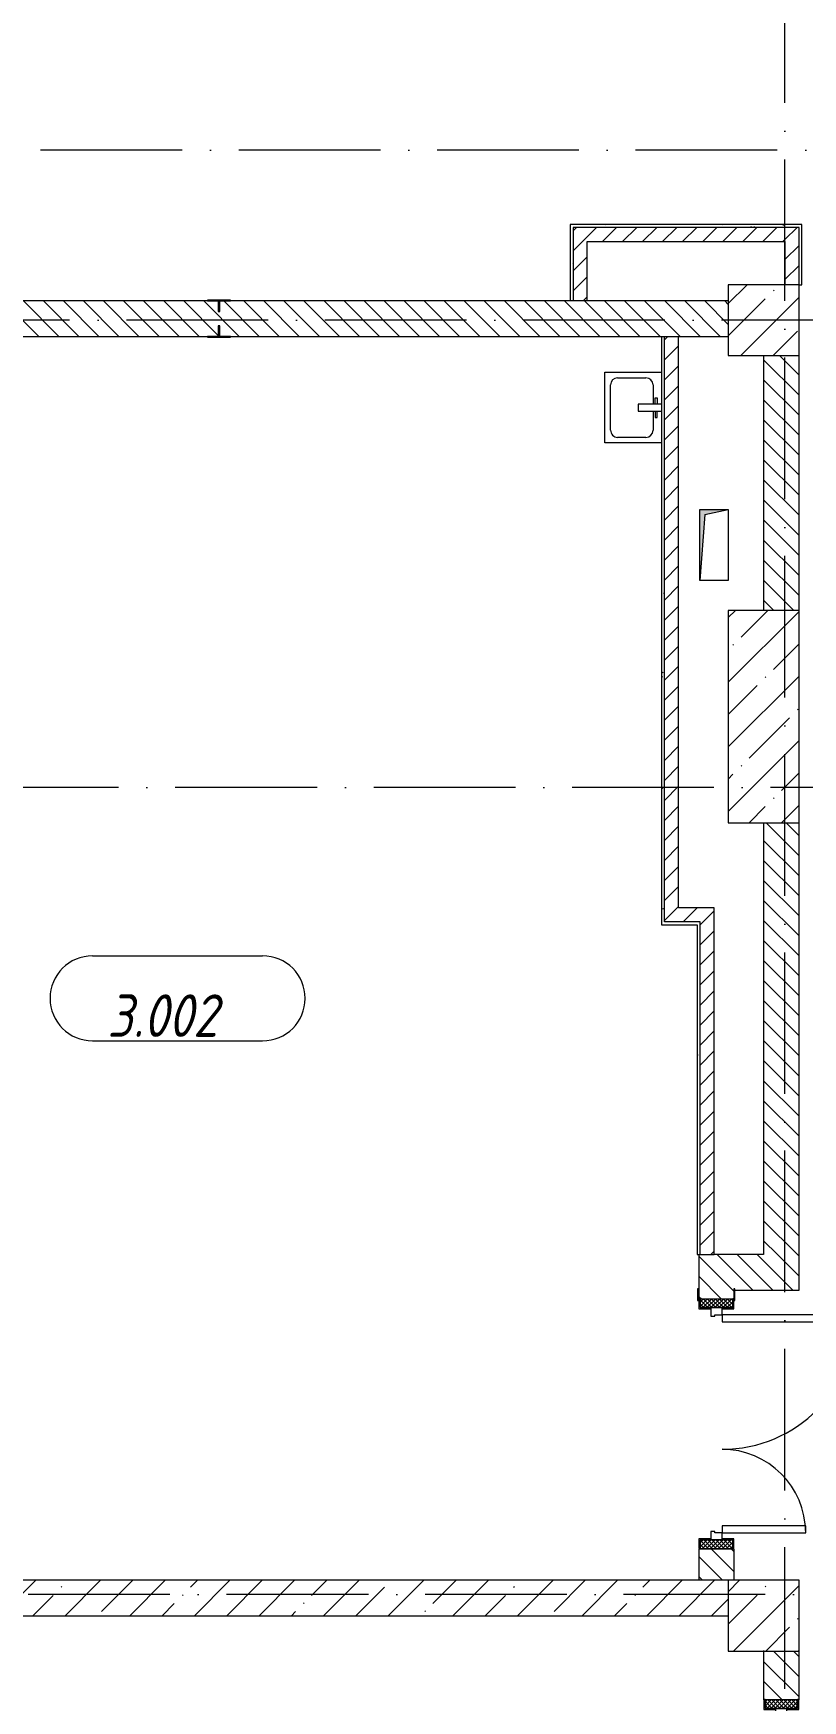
# Model space of a CAD drawing. Header units: millimetres. Extents: x -6467 to 106027, y -7090 to 195095.
# Drawn here: x 256 to 5684, y 169445 to 181220 of the extents above; entities that cross this region are included whole.
import ezdxf

# ---------------------------------------------------------------- set-up
doc = ezdxf.new("R2010")
doc.units = ezdxf.units.MM
doc.linetypes.add('50_200_ШТРИХ_1Т_ш5_п1_п1_', pattern=[1400, 1000, -200, 0, -200])
for name, color, linetype, lineweight, true_color in [('A-AREA-IDEN-1', 7, 'Continuous', 9, 0xaaaaaa), ('A-GENM-1', 7, 'Continuous', 9, 0xaaaaaa), ('A-GENM-2', 7, 'Continuous', 20, 0xaaaaaa), ('I-WALL-1', 7, 'Continuous', 5, 0x787878), ('M-EQPM-1', 7, 'Continuous', 9, 0xaaaaaa), ('M-EQPM-2', 7, 'Continuous', 9, 0xe2e2e2), ('P-SANR-FIXT-1', 7, 'Continuous', 9, 0xaaaaaa), ('Оси-3', 7, '50_200_ШТРИХ_1Т_ш5_п1_п1_', 9, 0xaaaaaa)]:
    doc.layers.add(name, color=color, linetype=linetype, lineweight=lineweight, true_color=true_color)
for name, color, linetype, lineweight in [('A-DOOR', 7, 'Continuous', 9), ('A-DOOR-2', 7, 'Continuous', 5), ('A-DOOR-FRAM', 7, 'Continuous', 9), ('A-DOOR-FRAM-2', 7, 'Continuous', 5), ('A-WALL', 7, 'Continuous', 5), ('A-WALL-FNSH-1', 7, 'Continuous', 5), ('I-WALL', 7, 'Continuous', 5), ('S-COLS', 7, 'Continuous', 9), ('S-COLS-1', 7, 'Continuous', 5)]:
    doc.layers.add(name, color=color, linetype=linetype, lineweight=lineweight)
doc.styles.add('ISOCPEUR_I_1', font='isocpeui.ttf', dxfattribs={"width": 0.85, "height": 2.5})
pattern_1 = [(135, (109.45, 102614.03), (-70.71068, -70.71068), [])]
pattern_2 = [(135, (1456.41, 189.685), (-14.14214, -14.14214), []), (225, (1456.41, 189.685), (14.14214, -14.14214), [])]
pattern_3 = [(45, (-666.384, 189.685), (-14.1421, 14.1421), []), (135, (-666.384, 189.685), (-14.1421, -14.1421), [])]
pattern_4 = [(0, (109.45, 102614.03), (406.4, 101.6), [6.706, -298.094, 6.706, -298.094, -1625.6]), (0, (109.45, 102614.03), (406.4, 101.6), [-609.6, 6.706, -602.894, 6.706, -298.094, -711.2]), (0, (109.45, 102614.03), (406.4, 101.6), [-1524, 6.706, -196.494, 6.706, -501.294]), (120, (261.85, 102664.83), (-291.18818, 301.15272), [6.706, -298.094, 6.706, -298.094, -1625.6]), (120, (261.85, 102664.83), (-291.18818, 301.15272), [-609.6, 6.706, -602.894, 6.706, -298.094, -711.2]), (120, (261.85, 102664.83), (-291.18818, 301.15272), [-1524, 6.706, -196.494, 6.706, -501.294]), (240, (312.65, 102868.03), (-115.21182, -402.75272), [6.706, -298.094, 6.706, -298.094, -1625.6]), (240, (312.65, 102868.03), (-115.21182, -402.75272), [-609.6, 6.706, -602.894, 6.706, -298.094, -711.2]), (240, (312.65, 102868.03), (-115.21182, -402.75272), [-1524, 6.706, -196.494, 6.706, -501.294])]
pattern_5 = [(45, (109.45, 102614.03), (-70.71068, 70.71068), [])]

# ---------------------------------------------------------------- blocks, each defined once
blk = doc.blocks.new('BSC_Колонна _Прямоугольная - 500х500-V17-АИ_План этажа Радиаторы_3')
at = {"layer": 'S-COLS-1'}
h = blk.add_hatch(dxfattribs=at)
h.set_pattern_fill('FP_43', color=256, style=0, pattern_type=2)
h.set_pattern_definition([(45, (-5300, -67430.7), (-228.0985, 228.0985), []), (45, (-5071.9, -67430.7), (-228.0985, 228.0985), [403.225, -80.645, 6.706, -73.939])])
h.paths.add_polyline_path([(-250, -250), (250, -250), (250, 250), (-250, 250)])
for p, q in [((250, 250), (-250, 250)), ((-250, 250), (-250, -250)), ((250, -250), (250, 250)), ((-250, -250), (250, -250))]:
    blk.add_line(p, q, dxfattribs=at)
blk = doc.blocks.new('BSC_Колонна _Прямоугольная - 500х500-V18-АИ_План этажа Радиаторы_3')
at = {"layer": 'S-COLS-1'}
h = blk.add_hatch(dxfattribs=at)
h.set_pattern_fill('FP_44', color=256, style=0, pattern_type=2)
h.set_pattern_definition([(45, (-5300, -76581.04), (-228.0985, 228.0985), []), (45, (-5071.9, -76581.04), (-228.0985, 228.0985), [403.225, -80.645, 6.706, -73.939])])
h.paths.add_polyline_path([(-250, -250), (250, -250), (250, 250), (-250, 250), (-250, -198)])
for p, q in [((250, 250), (-250, 250)), ((-250, 250), (-250, -250)), ((250, -250), (250, 250)), ((-250, -250), (250, -250))]:
    blk.add_line(p, q, dxfattribs=at)
blk = doc.blocks.new('110_Дверь_СКБ_2Ст_Наружная1 - СОШ_Д-07_1760_1440_х2400мм_Все учебные помещения_ читальные залы-25567571-АИ_План этажа Радиаторы_3')
at = {"layer": 'A-DOOR-2'}
h = blk.add_hatch(dxfattribs=at)
h.set_pattern_fill('FP_117', color=256, style=0, pattern_type=2)
h.set_pattern_definition(pattern_2)
h.paths.add_polyline_path([(899.5, -115), (899.5, 115), (839.5, 115), (839.5, -115)])
at = {"layer": 'A-DOOR-FRAM-2'}
h = blk.add_hatch(dxfattribs=at)
h.set_pattern_fill('FP_118', color=256, style=0, pattern_type=2)
h.set_pattern_definition(pattern_3)
h.paths.add_polyline_path([(-800.5, -115), (-800.5, 115), (-860.5, 115), (-860.5, -115)])
at = {"layer": 'A-DOOR'}
for p, q in [((-750.5, 990), (-750.5, 40)), ((-700.5, 990), (-750.5, 990)), ((-700.5, 40), (-700.5, 990)), ((789.5, 630), (739.5, 630)), ((739.5, 630), (739.5, 40)), ((789.5, 40), (789.5, 630)), ((-750.5, 40), (-700.5, 40)), ((739.5, 40), (789.5, 40))]:
    blk.add_line(p, q, dxfattribs=at)
at = {"layer": 'A-DOOR-2'}
for p, q in [((-792.5, 123), (-862.5, 123)), ((-862.5, 123), (-862.5, 115)), ((-792.5, 40), (-792.5, 123)), ((901.5, 123), (831.5, 123)), ((831.5, 123), (831.5, 40)), ((901.5, 115), (901.5, 123)), ((-862.5, 115), (-800.5, 115)), ((-800.5, 115), (-800.5, 40)), ((-800.5, 40), (-792.5, 40)), ((831.5, 40), (839.5, 40)), ((839.5, 40), (839.5, 115)), ((839.5, 115), (901.5, 115)), ((-862.5, -115), (-862.5, -123)), ((-800.5, -115), (-862.5, -115)), ((-792.5, -40), (-800.5, -40)), ((-800.5, -40), (-800.5, -115)), ((-792.5, -123), (-792.5, -40)), ((839.5, -40), (831.5, -40)), ((831.5, -40), (831.5, -123)), ((839.5, -115), (839.5, -40)), ((901.5, -115), (839.5, -115)), ((901.5, -123), (901.5, -115)), ((-862.5, -123), (-792.5, -123)), ((831.5, -123), (901.5, -123))]:
    blk.add_line(p, q, dxfattribs=at)
for centre, radius, start, end in [((-750.5, 40), 950, 0, 90), ((789.5, 40), 590, 90, 180)]:
    blk.add_arc(centre, radius, start, end, dxfattribs=at)
at = {"layer": 'A-DOOR-FRAM'}
for p, q in [((-800.5, 115), (-860.5, 115)), ((-860.5, 115), (-860.5, -115)), ((-800.5, -115), (-800.5, 115)), ((-750.5, 40), (-800.5, 40)), ((-800.5, 40), (-800.5, -40)), ((-750.5, -10), (-750.5, 40)), ((789.5, 40), (789.5, -10)), ((839.5, 40), (789.5, 40)), ((899.5, 115), (839.5, 115)), ((839.5, 115), (839.5, -115)), ((839.5, -40), (839.5, 40)), ((899.5, -115), (899.5, 115)), ((-860.5, -115), (-800.5, -115)), ((-800.5, -40), (-740.5, -40)), ((-740.5, -10), (-750.5, -10)), ((-740.5, -40), (-740.5, -10)), ((789.5, -10), (779.5, -10)), ((779.5, -10), (779.5, -40)), ((779.5, -40), (839.5, -40)), ((839.5, -115), (899.5, -115))]:
    blk.add_line(p, q, dxfattribs=at)
blk = doc.blocks.new('SND_2D_Раковина1 - 400х300-V51-АИ_План этажа Радиаторы_3')
at = {"layer": 'P-SANR-FIXT-1'}
for p, q in [((-250, -220), (-250, 180)), ((-160, 120), (-25, 120)), ((-70, 150), (-25, 150)), ((-70, 135), (-70, 150)), ((-25, 135), (-70, 135)), ((-25, 180), (-25, 15)), ((25, 15), (25, 180)), ((70, 150), (25, 150)), ((25, 135), (70, 135)), ((25, 120), (160, 120)), ((70, 135), (70, 150)), ((250, 180), (250, -220)), ((-210, -130), (-210, 70)), ((-25, 15), (25, 15)), ((210, 70), (210, -130)), ((250, -220), (-250, -220)), ((160, -180), (-160, -180))]:
    blk.add_line(p, q, dxfattribs=at)
for centre, start, end in [((-160, 70), 90, 180), ((160, 70), 0, 90), ((-160, -130), 180, 270), ((160, -130), 270, 0)]:
    blk.add_arc(centre, 50, start, end, dxfattribs=at)
blk = doc.blocks.new('Канал вертикальный прямоугольный - Шахта - значок проема-25053776-АИ_План этажа Радиаторы_3')
at = {"layer": 'M-EQPM-2'}
blk.add_hatch(color=256, dxfattribs=at).paths.add_polyline_path([(-100, -250), (-65, 215), (100, 250), (-100, 250), (-100, -16)])
at = {"layer": 'M-EQPM-1'}
for p, q in [((-100, -250), (-100, 250)), ((-100, 250), (100, 250)), ((-65, 215), (100, 250)), ((100, 250), (100, -250)), ((-65, 215), (-100, -250)), ((100, -250), (-100, -250))]:
    blk.add_line(p, q, dxfattribs=at)
blk = doc.blocks.new('110_Дверь_СКБ_2Ст_Наружная1 - СОШ_Д-07_1760_1440_х2400мм_Все учебные помещения_ читальные залы-25913553-АИ_План этажа Радиаторы_3')
at = {"layer": 'A-DOOR-2'}
h = blk.add_hatch(dxfattribs=at)
h.set_pattern_fill('FP_117', color=256, style=0, pattern_type=2)
h.set_pattern_definition(pattern_2)
h.paths.add_polyline_path([(899.5, -115), (899.5, 115), (839.5, 115), (839.5, -115)])
at = {"layer": 'A-DOOR-FRAM-2'}
h = blk.add_hatch(dxfattribs=at)
h.set_pattern_fill('FP_118', color=256, style=0, pattern_type=2)
h.set_pattern_definition(pattern_3)
h.paths.add_polyline_path([(-800.5, -115), (-800.5, 115), (-860.5, 115), (-860.5, -115)])
at = {"layer": 'A-DOOR'}
for p, q in [((-750.5, 990), (-750.5, 40)), ((-700.5, 990), (-750.5, 990)), ((-700.5, 40), (-700.5, 990)), ((789.5, 630), (739.5, 630)), ((739.5, 630), (739.5, 40)), ((789.5, 40), (789.5, 630)), ((-750.5, 40), (-700.5, 40)), ((739.5, 40), (789.5, 40))]:
    blk.add_line(p, q, dxfattribs=at)
at = {"layer": 'A-DOOR-2'}
for p, q in [((-792.5, 123), (-862.5, 123)), ((-862.5, 123), (-862.5, 115)), ((-792.5, 40), (-792.5, 123)), ((901.5, 123), (831.5, 123)), ((831.5, 123), (831.5, 40)), ((901.5, 115), (901.5, 123)), ((-862.5, 115), (-800.5, 115)), ((-800.5, 115), (-800.5, 40)), ((-800.5, 40), (-792.5, 40)), ((831.5, 40), (839.5, 40)), ((839.5, 40), (839.5, 115)), ((839.5, 115), (901.5, 115)), ((-862.5, -115), (-862.5, -123)), ((-800.5, -115), (-862.5, -115)), ((-792.5, -40), (-800.5, -40)), ((-800.5, -40), (-800.5, -115)), ((-792.5, -123), (-792.5, -40)), ((839.5, -40), (831.5, -40)), ((831.5, -40), (831.5, -123)), ((839.5, -115), (839.5, -40)), ((901.5, -115), (839.5, -115)), ((901.5, -123), (901.5, -115)), ((-862.5, -123), (-792.5, -123)), ((831.5, -123), (901.5, -123))]:
    blk.add_line(p, q, dxfattribs=at)
for centre, radius, start, end in [((-750.5, 40), 950, 0, 90), ((789.5, 40), 590, 90, 180)]:
    blk.add_arc(centre, radius, start, end, dxfattribs=at)
at = {"layer": 'A-DOOR-FRAM'}
for p, q in [((-800.5, 115), (-860.5, 115)), ((-860.5, 115), (-860.5, -115)), ((-800.5, -115), (-800.5, 115)), ((-750.5, 40), (-800.5, 40)), ((-800.5, 40), (-800.5, -40)), ((-750.5, -10), (-750.5, 40)), ((789.5, 40), (789.5, -10)), ((839.5, 40), (789.5, 40)), ((899.5, 115), (839.5, 115)), ((839.5, 115), (839.5, -115)), ((839.5, -40), (839.5, 40)), ((899.5, -115), (899.5, 115)), ((-860.5, -115), (-800.5, -115)), ((-800.5, -40), (-740.5, -40)), ((-740.5, -10), (-750.5, -10)), ((-740.5, -40), (-740.5, -10)), ((789.5, -10), (779.5, -10)), ((779.5, -10), (779.5, -40)), ((779.5, -40), (839.5, -40)), ((839.5, -115), (899.5, -115))]:
    blk.add_line(p, q, dxfattribs=at)
blk = doc.blocks.new('BSC_Колонна _Прямоугольная - 500х1500-23947074-АИ_План этажа Радиаторы_3')
at = {"layer": 'S-COLS-1'}
h = blk.add_hatch(dxfattribs=at)
h.set_pattern_fill('FP_242', color=256, style=0, pattern_type=2)
h.set_pattern_definition([(45, (-5300, -73781.04), (-228.0985, 228.0985), []), (45, (-5071.9, -73781.04), (-228.0985, 228.0985), [403.225, -80.645, 6.706, -73.939])])
h.paths.add_polyline_path([(-250, -750), (250, -750), (250, 750), (-250, 750)])
for p, q in [((250, 750), (-250, 750)), ((-250, 750), (-250, -750)), ((250, -750), (250, 750)), ((-250, -750), (250, -750))]:
    blk.add_line(p, q, dxfattribs=at)
blk = doc.blocks.new('АР_Перемычка1 - АР_Перемычка-25567629-АИ_План этажа Радиаторы_3')
at = {"layer": 'A-GENM-1'}
blk.add_line((-350, -125), (-343, -125), dxfattribs=at)
blk = doc.blocks.new('АР_Перемычка1 - АР_Перемычка-25913619-АИ_План этажа Радиаторы_3')
at = {"layer": 'A-GENM-1'}
blk.add_line((0, -125), (9, -125), dxfattribs=at)
blk = doc.blocks.new('Фахверк _газобетон торцы_788 - Фахверк _газобетон торцы_-25903618-АИ_План этажа Радиаторы_3')
at = {"layer": 'A-GENM-2'}
for p, q in [((89406, 126699), (89325, 126699)), ((89325, 126699), (89325, 126693)), ((89406, 126693), (89406, 126699)), ((89325, 126693), (89396, 126693)), ((89400, 126443), (89325, 126443)), ((89325, 126443), (89325, 126437)), ((89325, 126437), (89406, 126437)), ((89400, 126447), (89400, 126443)), ((89406, 126437), (89406, 126447))]:
    blk.add_line(p, q, dxfattribs=at)
blk = doc.blocks.new('Фахверк _газобетон торцы_710 - Фахверк _газобетон торцы_-26103369-АИ_План этажа Радиаторы_3')
at = {"layer": 'A-GENM-2'}
for p, q in [((89406, 126699), (89325, 126699)), ((89325, 126699), (89325, 126693)), ((89406, 126618), (89406, 126699)), ((89325, 126693), (89400, 126693)), ((89400, 126693), (89400, 126618)), ((89400, 126618), (89406, 126618)), ((89406, 126518), (89400, 126518)), ((89400, 126518), (89400, 126443)), ((89406, 126437), (89406, 126518)), ((89400, 126443), (89325, 126443)), ((89325, 126443), (89325, 126437)), ((89325, 126437), (89406, 126437))]:
    blk.add_line(p, q, dxfattribs=at)
blk = doc.blocks.new('Фахверк _газобетон торцы_711 - Фахверк _газобетон торцы_-26103413-АИ_План этажа Радиаторы_3')
at = {"layer": 'A-GENM-2'}
for p, q in [((-86413, 126699), (-86494, 126699)), ((-86494, 126699), (-86494, 126618)), ((-86413, 126693), (-86413, 126699)), ((-86494, 126618), (-86488, 126618)), ((-86488, 126618), (-86488, 126693)), ((-86488, 126693), (-86413, 126693)), ((-86488, 126518), (-86494, 126518)), ((-86494, 126518), (-86494, 126437)), ((-86488, 126443), (-86488, 126518)), ((-86494, 126437), (-86413, 126437)), ((-86413, 126443), (-86488, 126443)), ((-86413, 126437), (-86413, 126443))]:
    blk.add_line(p, q, dxfattribs=at)
blk = doc.blocks.new('AAR_СКБ_Марка_помещения_1_5 ммп - Номер-27962133-АИ_План этажа Радиаторы_3')
at = {"layer": 'A-AREA-IDEN-1'}
for p, q in [((-2.987, 3), (3.013, 3)), ((-2.987, 0), (3.013, 0))]:
    blk.add_line(p, q, dxfattribs=at)
for centre, start, end in [((-2.987, 1.5), 90, 270), ((3.013, 1.5), 270, 90)]:
    blk.add_arc(centre, 1.5, start, end, dxfattribs=at)

msp = doc.modelspace()

# ---------------------------------------------------------------- hatches: boundary and pattern name
at = {"layer": 'A-WALL'}
h = msp.add_hatch(dxfattribs=at)
h.set_pattern_fill('FP_1', color=256, style=0, pattern_type=2)
h.set_pattern_definition([(45, (109.45, 102614.03), (-228.0985, 228.0985), []), (45, (337.55, 102614.03), (-228.0985, 228.0985), [403.225, -80.645, 6.706, -73.939])])
h.paths.add_polyline_path([(5159, 170045), (5159, 170295), (-1841, 170295), (-1841, 170045), (2876, 170045)])
at = {"layer": 'I-WALL'}
h = msp.add_hatch(dxfattribs=at)
h.set_pattern_fill('FP_5', color=256, style=0, pattern_type=2)
h.set_pattern_definition(pattern_5)
h.paths.add_polyline_path([(5559, 179750), (5559, 179850), (4064, 179850), (4064, 179750), (5357, 179750)])
h = msp.add_hatch(dxfattribs=at)
h.set_pattern_fill('FP_5', color=256, style=0, pattern_type=2)
h.set_pattern_definition(pattern_5)
h.paths.add_polyline_path([(5559, 179445), (5659, 179445), (5659, 179850), (5559, 179850), (5559, 179700)])
h = msp.add_hatch(dxfattribs=at)
h.set_pattern_fill('FP_5', color=256, style=0, pattern_type=2)
h.set_pattern_definition(pattern_5)
h.paths.add_polyline_path([(4164, 179330), (4164, 179750), (4064, 179750), (4064, 179330)])
h = msp.add_hatch(dxfattribs=at)
h.set_pattern_fill('FP_2', color=256, style=0, pattern_type=2)
h.set_pattern_definition(pattern_1)
h.paths.add_polyline_path([(5159, 179080), (5159, 179330), (-1841, 179330), (-1841, 179080), (4530, 179080)])
h = msp.add_hatch(dxfattribs=at)
h.set_pattern_fill('FP_5', color=256, style=0, pattern_type=2)
h.set_pattern_definition(pattern_5)
h.paths.add_polyline_path([(4709, 175045), (4809, 175045), (4809, 179080), (4709, 179080), (4709, 177590)])
h = msp.add_hatch(dxfattribs=at)
h.set_pattern_fill('FP_2', color=256, style=0, pattern_type=2)
h.set_pattern_definition(pattern_1)
h.paths.add_polyline_path([(5409, 172595), (5659, 172595), (5659, 175645), (5409, 175645), (5409, 174778)])
h.paths.add_polyline_path([(5409, 177145), (5659, 177145), (5659, 178945), (5409, 178945), (5409, 177590)])
h = msp.add_hatch(dxfattribs=at)
h.set_pattern_fill('FP_5', color=256, style=0, pattern_type=2)
h.set_pattern_definition(pattern_5)
h.paths.add_polyline_path([(4961, 174945), (5061, 174945), (5061, 175045), (4709, 175045), (4709, 174945)])
h = msp.add_hatch(dxfattribs=at)
h.set_pattern_fill('FP_5', color=256, style=0, pattern_type=2)
h.set_pattern_definition(pattern_5)
h.paths.add_polyline_path([(4961, 172595), (5061, 172595), (5061, 174945), (4961, 174945), (4961, 174778)])
h = msp.add_hatch(dxfattribs=at)
h.set_pattern_fill('FP_2', color=256, style=0, pattern_type=2)
h.set_pattern_definition(pattern_1)
h.paths.add_polyline_path([(5159, 170295), (5201, 170295), (5201, 170515), (4951, 170515), (4951, 170295)])
h.paths.add_polyline_path([(4961, 172280), (5201, 172282), (5201, 172595), (4951, 172595), (4953, 172282), (4961, 172282)])
h = msp.add_hatch(dxfattribs=at)
h.set_pattern_fill('FP_2', color=256, style=0, pattern_type=2)
h.set_pattern_definition(pattern_1)
h.paths.add_polyline_path([(5659, 172345), (5659, 172595), (5201, 172595), (5201, 172345)])
h = msp.add_hatch(dxfattribs=at)
h.set_pattern_fill('FP_2', color=256, style=0, pattern_type=2)
h.set_pattern_definition(pattern_1)
h.paths.add_polyline_path([(5659, 164645), (5657, 167688), (5409, 167688), (5409, 164645)])
h.paths.add_polyline_path([(5649, 169450), (5649, 169452), (5659, 169452), (5657, 169795), (5409, 169795), (5411, 169452), (5589, 169450)])
at = {"layer": 'I-WALL-1'}
h = msp.add_hatch(dxfattribs=at)
h.set_pattern_fill('FP_3', color=256, style=0, pattern_type=2)
h.set_pattern_definition(pattern_4)
h.paths.add_polyline_path([(4064, 179850), (5659, 179850), (5659, 179870), (4044, 179870), (4044, 179850)])
h = msp.add_hatch(dxfattribs=at)
h.set_pattern_fill('FP_3', color=256, style=0, pattern_type=2)
h.set_pattern_definition(pattern_4)
h.paths.add_polyline_path([(4044, 179330), (4064, 179330), (4064, 179850), (4044, 179850), (4044, 179750)])
h = msp.add_hatch(dxfattribs=at)
h.set_pattern_fill('FP_3', color=256, style=0, pattern_type=2)
h.set_pattern_definition(pattern_4)
h.paths.add_polyline_path([(5659, 179445), (5679, 179445), (5679, 179870), (5659, 179870), (5659, 179700)])
h = msp.add_hatch(dxfattribs=at)
h.set_pattern_fill('FP_3', color=256, style=0, pattern_type=2)
h.set_pattern_definition(pattern_4)
h.paths.add_polyline_path([(4689, 174945), (4709, 174945), (4709, 179080), (4689, 179080), (4689, 175045)])
h = msp.add_hatch(dxfattribs=at)
h.set_pattern_fill('FP_3', color=256, style=0, pattern_type=2)
h.set_pattern_definition(pattern_4)
h.paths.add_polyline_path([(4941, 174925), (4961, 174925), (4961, 174945), (4689, 174945), (4689, 174925)])
h = msp.add_hatch(dxfattribs=at)
h.set_pattern_fill('FP_3', color=256, style=0, pattern_type=2)
h.set_pattern_definition(pattern_4)
h.paths.add_polyline_path([(4961, 172595), (4961, 174925), (4941, 174925), (4941, 172595)])

# ---------------------------------------------------------------- linework, layer by layer
at = {"layer": 'A-WALL'}
for p, q in [((4064, 179850), (4064, 179330)), ((5659, 179850), (4064, 179850)), ((5659, 179445), (5659, 179850)), ((5159, 179330), (-1841, 179330)), ((-1841, 179080), (5159, 179080)), ((4709, 174945), (4709, 179080)), ((5409, 178945), (5409, 177145)), ((5659, 177145), (5659, 178945)), ((5409, 175645), (5409, 172595)), ((5659, 172345), (5659, 175645)), ((4961, 174945), (4709, 174945)), ((4961, 172595), (4961, 174945)), ((4951, 172595), (4951, 172280)), ((5409, 172595), (5061, 172595)), ((5201, 172280), (5201, 172345)), ((5201, 172345), (5659, 172345)), ((5201, 170515), (4951, 170515)), ((4951, 170515), (4951, 170295)), ((5201, 170295), (5201, 170515)), ((5159, 170295), (-1841, 170295)), ((-1841, 170045), (5159, 170045)), ((5409, 169795), (5409, 169450)), ((5659, 169450), (5659, 169795))]:
    msp.add_line(p, q, dxfattribs=at)
at = {"layer": 'A-WALL-FNSH-1'}
for p, q in [((4044, 179870), (4044, 179330)), ((5679, 179870), (4044, 179870)), ((5679, 179445), (5679, 179870)), ((4164, 179330), (4164, 179750)), ((4164, 179750), (5559, 179750)), ((5559, 179750), (5559, 179445)), ((5659, 179445), (5679, 179445)), ((4689, 179080), (4689, 174925)), ((4809, 175045), (4809, 179080)), ((5061, 175045), (4809, 175045)), ((5061, 172595), (5061, 175045)), ((4689, 174925), (4941, 174925)), ((4941, 174925), (4941, 172595)), ((4941, 172595), (5061, 172595))]:
    msp.add_line(p, q, dxfattribs=at)
at = {"layer": 'Оси-3'}
for p, q in [((5559, 96724), (5559, 193895)), ((50309, 180395), (-5158, 180395)), ((32714, 179195), (-5158, 179195)), ((24659, 175895), (-5158, 175895)), ((104827, 170195), (-5158, 170195))]:
    msp.add_line(p, q, dxfattribs=at)

# ---------------------------------------------------------------- block references
at = {"layer": 'A-AREA-IDEN-1', "xscale": 199.9999999999999, "yscale": 199.9999999999999, "zscale": 199.9999999999999}
msp.add_blockref('AAR_СКБ_Марка_помещения_1_5 ммп - Номер-27962133-АИ_План этажа Радиаторы_3', (1271, 174105), dxfattribs=at)
at = {"layer": 'A-DOOR-2', "rotation": 269.9999999999999}
for name, p in [('110_Дверь_СКБ_2Ст_Наружная1 - СОШ_Д-07_1760_1440_х2400мм_Все учебные помещения_ читальные залы-25913553-АИ_План этажа Радиаторы_3', (5076, 171420)), ('110_Дверь_СКБ_2Ст_Наружная1 - СОШ_Д-07_1760_1440_х2400мм_Все учебные помещения_ читальные залы-25567571-АИ_План этажа Радиаторы_3', (5534, 168590))]:
    msp.add_blockref(name, p, dxfattribs=at)
at = {"layer": 'A-GENM-1'}
for name, p in [('Фахверк _газобетон торцы_710 - Фахверк _газобетон торцы_-26103369-АИ_План этажа Радиаторы_3', (-87841, 52637)), ('Фахверк _газобетон торцы_711 - Фахверк _газобетон торцы_-26103413-АИ_План этажа Радиаторы_3', (88059, 52637))]:
    msp.add_blockref(name, p, dxfattribs=at)
for name, p, rotation in [('Фахверк _газобетон торцы_788 - Фахверк _газобетон торцы_-25903618-АИ_План этажа Радиаторы_3', (-121494, 261678), 269.9999999999996), ('АР_Перемычка1 - АР_Перемычка-25913619-АИ_План этажа Радиаторы_3', (5076, 172280), 269.9999999999999), ('АР_Перемычка1 - АР_Перемычка-25567629-АИ_План этажа Радиаторы_3', (5534, 169450), 269.9999999999999)]:
    msp.add_blockref(name, p, dxfattribs=dict(at, rotation=rotation))
at = {"layer": 'M-EQPM-1'}
msp.add_blockref('Канал вертикальный прямоугольный - Шахта - значок проема-25053776-АИ_План этажа Радиаторы_3', (5059, 177607), dxfattribs=at)
at = {"layer": 'P-SANR-FIXT-1', "rotation": 269.9999999999997}
msp.add_blockref('SND_2D_Раковина1 - 400х300-V51-АИ_План этажа Радиаторы_3', (4509, 178577), dxfattribs=at)
at = {"layer": 'S-COLS'}
for name, p in [('BSC_Колонна _Прямоугольная - 500х500-V18-АИ_План этажа Радиаторы_3', (5409, 179195)), ('BSC_Колонна _Прямоугольная - 500х1500-23947074-АИ_План этажа Радиаторы_3', (5409, 176395)), ('BSC_Колонна _Прямоугольная - 500х500-V17-АИ_План этажа Радиаторы_3', (5409, 170045))]:
    msp.add_blockref(name, p, dxfattribs=at)

# ---------------------------------------------------------------- texts
at = {"layer": 'A-AREA-IDEN-1', "insert": (1167, 174133), "char_height": 300, "width": 952, "attachment_point": 8, "line_spacing_factor": 1.139951, "style": 'ISOCPEUR_I_1'}
msp.add_mtext('\\pxqc,t8.46667,16.93333,25.4,33.86667,42.33333,50.8,59.26667,67.73333,76.2,84.66667,93.13333,101.6,110.06667,118.53333,127,135.46667,143.93333,152.4,160.86667,169.33333,177.8,186.26667,194.73333,203.2,211.66667,220.13333,228.6,237.06667,245.53333,254,262.46667,270.93333;{3.002}', dxfattribs=at)

doc.saveas('drawing.dxf')
